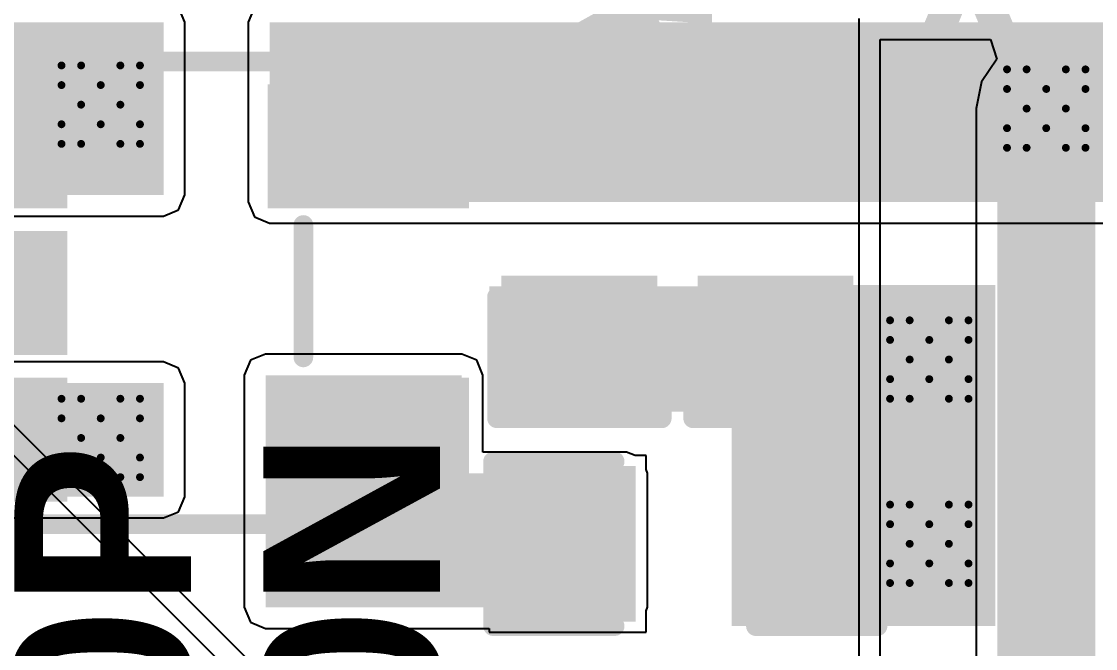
# Model space of a CAD drawing. Header units: inches. Extents: x -0.2 to 17.4, y -0.2 to 2.6.
# Drawn here: x 1.2138 to 1.4876, y 0.7793 to 0.9392 of the extents above; entities that cross this region are included whole.
import ezdxf

# ---------------------------------------------------------------- set-up
doc = ezdxf.new("R2010")
doc.units = ezdxf.units.IN
doc.header["$MEASUREMENT"] = 0
for name, color, linetype in [('Bottom Layer', 5, 'Continuous'), ('Drill Drawing', 1, 'Continuous'), ('Top Layer', 1, 'Continuous'), ('Top Overlay', 2, 'Continuous'), ('Top Paste', 8, 'Continuous'), ('Top Solder', 216, 'Continuous'), ('Via Holes', 16, 'Continuous')]:
    doc.layers.add(name, color=color, linetype=linetype)
doc.styles.add('Arial_Bold', font='', dxfattribs={"height": 0.2})
doc.styles.get('Arial_Bold').set_extended_font_data('Arial', bold=True)

# ---------------------------------------------------------------- blocks, each defined once
blk = doc.blocks.new('SOT_23_5_20')
at = {"layer": 'Top Layer'}
for points in [[(-0.07283, 0.04921), (-0.02953, 0.04921), (-0.02953, 0.02559), (-0.07283, 0.02559)], [(0.02953, 0.04921), (0.07283, 0.04921), (0.07283, 0.02559), (0.02953, 0.02559)], [(-0.07283, 0.01181), (-0.02953, 0.01181), (-0.02953, -0.01181), (-0.07283, -0.01181)], [(-0.07283, -0.02559), (-0.02953, -0.02559), (-0.02953, -0.04921), (-0.07283, -0.04921)], [(0.02953, -0.02559), (0.07283, -0.02559), (0.07283, -0.04921), (0.02953, -0.04921)]]:
    blk.add_hatch(color=1, dxfattribs=at).paths.add_polyline_path(points)
at = {"layer": 'Top Paste'}
for points in [[(-0.07283, 0.04921), (-0.02953, 0.04921), (-0.02953, 0.02559), (-0.07283, 0.02559)], [(0.02953, 0.04921), (0.07283, 0.04921), (0.07283, 0.02559), (0.02953, 0.02559)], [(-0.07283, 0.01181), (-0.02953, 0.01181), (-0.02953, -0.01181), (-0.07283, -0.01181)], [(-0.07283, -0.02559), (-0.02953, -0.02559), (-0.02953, -0.04921), (-0.07283, -0.04921)], [(0.02953, -0.02559), (0.07283, -0.02559), (0.07283, -0.04921), (0.02953, -0.04921)]]:
    blk.add_hatch(color=8, dxfattribs=at).paths.add_polyline_path(points)
at = {"layer": 'Top Solder'}
for points in [[(-0.07683, 0.05321), (-0.02553, 0.05321), (-0.02553, 0.02159), (-0.07683, 0.02159)], [(0.02553, 0.05321), (0.07683, 0.05321), (0.07683, 0.02159), (0.02553, 0.02159)], [(-0.07683, 0.01581), (-0.02553, 0.01581), (-0.02553, -0.01581), (-0.07683, -0.01581)], [(-0.07683, -0.02159), (-0.02553, -0.02159), (-0.02553, -0.05321), (-0.07683, -0.05321)], [(0.02553, -0.02159), (0.07683, -0.02159), (0.07683, -0.05321), (0.02553, -0.05321)]]:
    blk.add_hatch(color=216, dxfattribs=at).paths.add_polyline_path(points)
at = {"layer": 'Top Overlay'}
for points in [[(-0.03461, 0.059, 0.005, 0.005, 0), (0.03439, 0.059, 0.005, 0.005, 0)], [(-0.03461, 0.05506, 0.005, 0.005, 0), (-0.03461, 0.059, 0.005, 0.005, 0)], [(0.03439, 0.05506, 0.005, 0.005, 0), (0.03439, 0.059, 0.005, 0.005, 0)], [(-0.084, 0.042, 0.005, 0.005, 0), (-0.079, 0.037, 0.005, 0.005, 0)], [(-0.084, 0.032, 0.005, 0.005, 0), (-0.084, 0.042, 0.005, 0.005, 0)], [(-0.084, 0.032, 0.005, 0.005, 0), (-0.079, 0.037, 0.005, 0.005, 0)], [(0.03465, -0.01646, 0.005, 0.005, 0), (0.03465, 0.01732, 0.005, 0.005, 0)], [(-0.03461, -0.059, 0.005, 0.005, 0), (-0.03461, -0.05506, 0.005, 0.005, 0)], [(0.03439, -0.059, 0.005, 0.005, 0), (0.03439, -0.05506, 0.005, 0.005, 0)], [(-0.03461, -0.059, 0.005, 0.005, 0), (0.03439, -0.059, 0.005, 0.005, 0)]]:
    blk.add_lwpolyline(points, format="xyseb", dxfattribs=at)
for points in [[(-0.03586, 0.059, 0.0025, 0.0025, 1), (-0.03336, 0.059, 0.0025, 0.0025, 1)], [(-0.03586, 0.059, 0.0025, 0.0025, 1), (-0.03336, 0.059, 0.0025, 0.0025, 1)], [(0.03314, 0.059, 0.0025, 0.0025, 1), (0.03564, 0.059, 0.0025, 0.0025, 1)], [(0.03314, 0.059, 0.0025, 0.0025, 1), (0.03564, 0.059, 0.0025, 0.0025, 1)], [(-0.03586, 0.05506, 0.0025, 0.0025, 1), (-0.03336, 0.05506, 0.0025, 0.0025, 1)], [(0.03314, 0.05506, 0.0025, 0.0025, 1), (0.03564, 0.05506, 0.0025, 0.0025, 1)], [(-0.08525, 0.042, 0.0025, 0.0025, 1), (-0.08275, 0.042, 0.0025, 0.0025, 1)], [(-0.08525, 0.042, 0.0025, 0.0025, 1), (-0.08275, 0.042, 0.0025, 0.0025, 1)], [(-0.08025, 0.037, 0.0025, 0.0025, 1), (-0.07775, 0.037, 0.0025, 0.0025, 1)], [(-0.08025, 0.037, 0.0025, 0.0025, 1), (-0.07775, 0.037, 0.0025, 0.0025, 1)], [(-0.08525, 0.032, 0.0025, 0.0025, 1), (-0.08275, 0.032, 0.0025, 0.0025, 1)], [(-0.08525, 0.032, 0.0025, 0.0025, 1), (-0.08275, 0.032, 0.0025, 0.0025, 1)], [(0.0334, 0.01732, 0.0025, 0.0025, 1), (0.0359, 0.01732, 0.0025, 0.0025, 1)], [(0.0334, -0.01646, 0.0025, 0.0025, 1), (0.0359, -0.01646, 0.0025, 0.0025, 1)], [(-0.03586, -0.05506, 0.0025, 0.0025, 1), (-0.03336, -0.05506, 0.0025, 0.0025, 1)], [(0.03314, -0.05506, 0.0025, 0.0025, 1), (0.03564, -0.05506, 0.0025, 0.0025, 1)], [(-0.03586, -0.059, 0.0025, 0.0025, 1), (-0.03336, -0.059, 0.0025, 0.0025, 1)], [(-0.03586, -0.059, 0.0025, 0.0025, 1), (-0.03336, -0.059, 0.0025, 0.0025, 1)], [(0.03314, -0.059, 0.0025, 0.0025, 1), (0.03564, -0.059, 0.0025, 0.0025, 1)], [(0.03314, -0.059, 0.0025, 0.0025, 1), (0.03564, -0.059, 0.0025, 0.0025, 1)]]:
    blk.add_lwpolyline(points, format="xyseb", close=True, dxfattribs=at)
blk = doc.blocks.new('C___0603_104')
at = {"layer": 'Top Layer'}
for points in [[(-0.015, 0.0175), (-0.015, -0.0175), (-0.045, -0.0175), (-0.045, 0.0175)], [(0.045, 0.0175), (0.045, -0.0175), (0.015, -0.0175), (0.015, 0.0175)]]:
    blk.add_hatch(color=1, dxfattribs=at).paths.add_polyline_path(points)
at = {"layer": 'Top Paste'}
for points in [[(-0.015, 0.0175), (-0.015, -0.0175), (-0.045, -0.0175), (-0.045, 0.0175)], [(0.045, 0.0175), (0.045, -0.0175), (0.015, -0.0175), (0.015, 0.0175)]]:
    blk.add_hatch(color=8, dxfattribs=at).paths.add_polyline_path(points)
at = {"layer": 'Top Solder'}
for points in [[(-0.01264, 0.01986), (-0.01264, -0.01986), (-0.04736, -0.01986), (-0.04736, 0.01986)], [(0.04736, 0.01986), (0.04736, -0.01986), (0.01264, -0.01986), (0.01264, 0.01986)]]:
    blk.add_hatch(color=216, dxfattribs=at).paths.add_polyline_path(points)
at = {"layer": 'Top Overlay'}
for points in [[(-0.018, 0.021, 0.005, 0.005, 0), (-0.049, 0.021, 0.005, 0.005, 0)], [(-0.049, 0.021, 0.005, 0.005, 0), (-0.049, -0.021, 0.005, 0.005, 0)], [(0.049, 0.021, 0.005, 0.005, 0), (0.018, 0.021, 0.005, 0.005, 0)], [(0.049, 0.021, 0.005, 0.005, 0), (0.049, -0.021, 0.005, 0.005, 0)], [(-0.018, -0.021, 0.005, 0.005, 0), (-0.049, -0.021, 0.005, 0.005, 0)], [(0.049, -0.021, 0.005, 0.005, 0), (0.018, -0.021, 0.005, 0.005, 0)]]:
    blk.add_lwpolyline(points, format="xyseb", dxfattribs=at)
for points in [[(-0.05025, 0.021, 0.0025, 0.0025, 1), (-0.04775, 0.021, 0.0025, 0.0025, 1)], [(-0.05025, 0.021, 0.0025, 0.0025, 1), (-0.04775, 0.021, 0.0025, 0.0025, 1)], [(-0.01925, 0.021, 0.0025, 0.0025, 1), (-0.01675, 0.021, 0.0025, 0.0025, 1)], [(0.01675, 0.021, 0.0025, 0.0025, 1), (0.01925, 0.021, 0.0025, 0.0025, 1)], [(0.04775, 0.021, 0.0025, 0.0025, 1), (0.05025, 0.021, 0.0025, 0.0025, 1)], [(0.04775, 0.021, 0.0025, 0.0025, 1), (0.05025, 0.021, 0.0025, 0.0025, 1)], [(-0.05025, -0.021, 0.0025, 0.0025, 1), (-0.04775, -0.021, 0.0025, 0.0025, 1)], [(-0.05025, -0.021, 0.0025, 0.0025, 1), (-0.04775, -0.021, 0.0025, 0.0025, 1)], [(-0.01925, -0.021, 0.0025, 0.0025, 1), (-0.01675, -0.021, 0.0025, 0.0025, 1)], [(0.01675, -0.021, 0.0025, 0.0025, 1), (0.01925, -0.021, 0.0025, 0.0025, 1)], [(0.04775, -0.021, 0.0025, 0.0025, 1), (0.05025, -0.021, 0.0025, 0.0025, 1)], [(0.04775, -0.021, 0.0025, 0.0025, 1), (0.05025, -0.021, 0.0025, 0.0025, 1)]]:
    blk.add_lwpolyline(points, format="xyseb", close=True, dxfattribs=at)
blk = doc.blocks.new('C___0603_105')
at = {"layer": 'Top Layer'}
for points in [[(-0.015, 0.0175), (-0.015, -0.0175), (-0.045, -0.0175), (-0.045, 0.0175)], [(0.045, 0.0175), (0.045, -0.0175), (0.015, -0.0175), (0.015, 0.0175)]]:
    blk.add_hatch(color=1, dxfattribs=at).paths.add_polyline_path(points)
at = {"layer": 'Top Paste'}
for points in [[(-0.015, 0.0175), (-0.015, -0.0175), (-0.045, -0.0175), (-0.045, 0.0175)], [(0.045, 0.0175), (0.045, -0.0175), (0.015, -0.0175), (0.015, 0.0175)]]:
    blk.add_hatch(color=8, dxfattribs=at).paths.add_polyline_path(points)
at = {"layer": 'Top Solder'}
for points in [[(-0.01264, 0.01986), (-0.01264, -0.01986), (-0.04736, -0.01986), (-0.04736, 0.01986)], [(0.04736, 0.01986), (0.04736, -0.01986), (0.01264, -0.01986), (0.01264, 0.01986)]]:
    blk.add_hatch(color=216, dxfattribs=at).paths.add_polyline_path(points)
at = {"layer": 'Top Overlay'}
for points in [[(-0.049, 0.021, 0.005, 0.005, 0), (-0.018, 0.021, 0.005, 0.005, 0)], [(-0.049, 0.021, 0.005, 0.005, 0), (-0.049, -0.021, 0.005, 0.005, 0)], [(0.018, 0.021, 0.005, 0.005, 0), (0.049, 0.021, 0.005, 0.005, 0)], [(0.049, 0.021, 0.005, 0.005, 0), (0.049, -0.021, 0.005, 0.005, 0)], [(-0.049, -0.021, 0.005, 0.005, 0), (-0.018, -0.021, 0.005, 0.005, 0)], [(0.018, -0.021, 0.005, 0.005, 0), (0.049, -0.021, 0.005, 0.005, 0)]]:
    blk.add_lwpolyline(points, format="xyseb", dxfattribs=at)
for points in [[(-0.05025, 0.021, 0.0025, 0.0025, 1), (-0.04775, 0.021, 0.0025, 0.0025, 1)], [(-0.05025, 0.021, 0.0025, 0.0025, 1), (-0.04775, 0.021, 0.0025, 0.0025, 1)], [(-0.01925, 0.021, 0.0025, 0.0025, 1), (-0.01675, 0.021, 0.0025, 0.0025, 1)], [(0.01675, 0.021, 0.0025, 0.0025, 1), (0.01925, 0.021, 0.0025, 0.0025, 1)], [(0.04775, 0.021, 0.0025, 0.0025, 1), (0.05025, 0.021, 0.0025, 0.0025, 1)], [(0.04775, 0.021, 0.0025, 0.0025, 1), (0.05025, 0.021, 0.0025, 0.0025, 1)], [(-0.05025, -0.021, 0.0025, 0.0025, 1), (-0.04775, -0.021, 0.0025, 0.0025, 1)], [(-0.05025, -0.021, 0.0025, 0.0025, 1), (-0.04775, -0.021, 0.0025, 0.0025, 1)], [(-0.01925, -0.021, 0.0025, 0.0025, 1), (-0.01675, -0.021, 0.0025, 0.0025, 1)], [(0.01675, -0.021, 0.0025, 0.0025, 1), (0.01925, -0.021, 0.0025, 0.0025, 1)], [(0.04775, -0.021, 0.0025, 0.0025, 1), (0.05025, -0.021, 0.0025, 0.0025, 1)], [(0.04775, -0.021, 0.0025, 0.0025, 1), (0.05025, -0.021, 0.0025, 0.0025, 1)]]:
    blk.add_lwpolyline(points, format="xyseb", close=True, dxfattribs=at)
blk = doc.blocks.new('C___0603_107')
at = {"layer": 'Top Layer'}
for points in [[(-0.015, 0.0175), (-0.015, -0.0175), (-0.045, -0.0175), (-0.045, 0.0175)], [(0.045, 0.0175), (0.045, -0.0175), (0.015, -0.0175), (0.015, 0.0175)]]:
    blk.add_hatch(color=1, dxfattribs=at).paths.add_polyline_path(points)
at = {"layer": 'Top Paste'}
for points in [[(-0.015, 0.0175), (-0.015, -0.0175), (-0.045, -0.0175), (-0.045, 0.0175)], [(0.045, 0.0175), (0.045, -0.0175), (0.015, -0.0175), (0.015, 0.0175)]]:
    blk.add_hatch(color=8, dxfattribs=at).paths.add_polyline_path(points)
at = {"layer": 'Top Solder'}
for points in [[(-0.01264, 0.01986), (-0.01264, -0.01986), (-0.04736, -0.01986), (-0.04736, 0.01986)], [(0.04736, 0.01986), (0.04736, -0.01986), (0.01264, -0.01986), (0.01264, 0.01986)]]:
    blk.add_hatch(color=216, dxfattribs=at).paths.add_polyline_path(points)
at = {"layer": 'Top Overlay'}
for points in [[(-0.049, 0.021, 0.005, 0.005, 0), (-0.049, -0.021, 0.005, 0.005, 0)], [(-0.049, 0.021, 0.005, 0.005, 0), (-0.018, 0.021, 0.005, 0.005, 0)], [(0.018, 0.021, 0.005, 0.005, 0), (0.049, 0.021, 0.005, 0.005, 0)], [(0.049, 0.021, 0.005, 0.005, 0), (0.049, -0.021, 0.005, 0.005, 0)], [(-0.049, -0.021, 0.005, 0.005, 0), (-0.018, -0.021, 0.005, 0.005, 0)], [(0.018, -0.021, 0.005, 0.005, 0), (0.049, -0.021, 0.005, 0.005, 0)]]:
    blk.add_lwpolyline(points, format="xyseb", dxfattribs=at)
for points in [[(-0.05025, 0.021, 0.0025, 0.0025, 1), (-0.04775, 0.021, 0.0025, 0.0025, 1)], [(-0.05025, 0.021, 0.0025, 0.0025, 1), (-0.04775, 0.021, 0.0025, 0.0025, 1)], [(-0.01925, 0.021, 0.0025, 0.0025, 1), (-0.01675, 0.021, 0.0025, 0.0025, 1)], [(0.01675, 0.021, 0.0025, 0.0025, 1), (0.01925, 0.021, 0.0025, 0.0025, 1)], [(0.04775, 0.021, 0.0025, 0.0025, 1), (0.05025, 0.021, 0.0025, 0.0025, 1)], [(0.04775, 0.021, 0.0025, 0.0025, 1), (0.05025, 0.021, 0.0025, 0.0025, 1)], [(-0.05025, -0.021, 0.0025, 0.0025, 1), (-0.04775, -0.021, 0.0025, 0.0025, 1)], [(-0.05025, -0.021, 0.0025, 0.0025, 1), (-0.04775, -0.021, 0.0025, 0.0025, 1)], [(-0.01925, -0.021, 0.0025, 0.0025, 1), (-0.01675, -0.021, 0.0025, 0.0025, 1)], [(0.01675, -0.021, 0.0025, 0.0025, 1), (0.01925, -0.021, 0.0025, 0.0025, 1)], [(0.04775, -0.021, 0.0025, 0.0025, 1), (0.05025, -0.021, 0.0025, 0.0025, 1)], [(0.04775, -0.021, 0.0025, 0.0025, 1), (0.05025, -0.021, 0.0025, 0.0025, 1)]]:
    blk.add_lwpolyline(points, format="xyseb", close=True, dxfattribs=at)

msp = doc.modelspace()

# ---------------------------------------------------------------- hatches: boundary and pattern name
at = {"layer": 'Bottom Layer'}
h = msp.add_hatch(color=5, dxfattribs=at)
edge = h.paths.add_edge_path()
edge.add_arc((1.234, 0.918), 0.01181, 0, 360)
h = msp.add_hatch(color=5, dxfattribs=at)
edge = h.paths.add_edge_path()
edge.add_arc((1.475, 0.917), 0.01181, 0, 360)
h = msp.add_hatch(color=5, dxfattribs=at)
edge = h.paths.add_edge_path()
edge.add_arc((1.44519, 0.853), 0.01181, 0, 360)
h = msp.add_hatch(color=5, dxfattribs=at)
edge = h.paths.add_edge_path()
edge.add_arc((1.234, 0.833), 0.01181, 0, 360)
h = msp.add_hatch(color=5, dxfattribs=at)
edge = h.paths.add_edge_path()
edge.add_arc((1.44519, 0.806), 0.01181, 0, 360)
at = {"layer": 'Top Layer'}
for points in [[(1.06402, 0.895), (1.25, 0.895), (1.25, 0.939), (1.06402, 0.939)], [(1.27702, 0.89318), (1.491, 0.89318), (1.491, 0.939), (1.27702, 0.939)], [(1.042, 0.857), (1.222, 0.857), (1.222, 0.8824), (1.042, 0.8824)], [(1.33302, 0.83968), (1.427, 0.83968), (1.427, 0.87168), (1.33302, 0.87168)], [(1.462, 0.785), (1.462, 0.872), (1.39482, 0.872), (1.39482, 0.785)], [(1.276, 0.78982), (1.326, 0.78982), (1.326, 0.849), (1.276, 0.849)], [(1.178, 0.818), (1.25, 0.818), (1.25, 0.847), (1.178, 0.847)], [(1.36798, 0.824), (1.282, 0.824), (1.282, 0.78982), (1.36798, 0.78982)]]:
    msp.add_hatch(color=1, dxfattribs=at).paths.add_polyline_path(points)
h = msp.add_hatch(color=1, dxfattribs=at)
edge = h.paths.add_edge_path()
edge.add_arc((1.234, 0.918), 0.01181, 0, 360)
h = msp.add_hatch(color=1, dxfattribs=at)
edge = h.paths.add_edge_path()
edge.add_arc((1.475, 0.917), 0.01181, 0, 360)
h = msp.add_hatch(color=1, dxfattribs=at)
edge = h.paths.add_edge_path()
edge.add_arc((1.44519, 0.853), 0.01181, 0, 360)
h = msp.add_hatch(color=1, dxfattribs=at)
edge = h.paths.add_edge_path()
edge.add_arc((1.234, 0.833), 0.01181, 0, 360)
h = msp.add_hatch(color=1, dxfattribs=at)
edge = h.paths.add_edge_path()
edge.add_arc((1.44519, 0.806), 0.01181, 0, 360)
at = {"layer": 'Via Holes'}
h = msp.add_hatch(color=7, dxfattribs=at)
edge = h.paths.add_edge_path()
edge.add_arc((1.234, 0.918), 0.00591, 0, 360)
h = msp.add_hatch(color=7, dxfattribs=at)
edge = h.paths.add_edge_path()
edge.add_arc((1.475, 0.917), 0.00591, 0, 360)
h = msp.add_hatch(color=7, dxfattribs=at)
edge = h.paths.add_edge_path()
edge.add_arc((1.44519, 0.853), 0.00591, 0, 360)
h = msp.add_hatch(color=7, dxfattribs=at)
edge = h.paths.add_edge_path()
edge.add_arc((1.234, 0.833), 0.00591, 0, 360)
h = msp.add_hatch(color=7, dxfattribs=at)
edge = h.paths.add_edge_path()
edge.add_arc((1.44519, 0.806), 0.00591, 0, 360)

# ---------------------------------------------------------------- linework, layer by layer
at = {"layer": 'Bottom Layer'}
for p, q in [((1.42727, 0.94), (1.42727, 0.93459)), ((1.42727, 0.93459), (1.42727, 0.70735)), ((1.43268, 0.70735), (1.43268, 0.93459)), ((1.43268, 0.93459), (1.46082, 0.93459)), ((1.46082, 0.93459), (1.46238, 0.92962)), ((1.46238, 0.92962), (1.45852, 0.92383)), ((1.45852, 0.92383), (1.45716, 0.917)), ((1.45716, 0.917), (1.45716, 0.723)), ((1.34124, 0.70676), (1.14058, 0.90741)), ((1.13752, 0.90283), (1.33741, 0.70293))]:
    msp.add_line(p, q, dxfattribs=at)
msp.add_lwpolyline([(1.475, 0.723, 0.025, 0.025, 0), (1.475, 0.917, 0.025, 0.025, 0)], format="xyseb", dxfattribs=at)
msp.add_lwpolyline([(1.46875, 0.917, 0.0125, 0.0125, 1), (1.48125, 0.917, 0.0125, 0.0125, 1)], format="xyseb", close=True, dxfattribs=at)
at = {"layer": 'Drill Drawing'}
for points in [[(1.224, 0.923, 0.002, 0.002, 0), (1.224, 0.928, 0.002, 0.002, 0)], [(1.224, 0.928, 0.002, 0.002, 0), (1.229, 0.928, 0.002, 0.002, 0)], [(1.229, 0.928, 0.002, 0.002, 0), (1.234, 0.923, 0.002, 0.002, 0)], [(1.234, 0.923, 0.002, 0.002, 0), (1.239, 0.928, 0.002, 0.002, 0)], [(1.239, 0.928, 0.002, 0.002, 0), (1.244, 0.928, 0.002, 0.002, 0)], [(1.244, 0.923, 0.002, 0.002, 0), (1.244, 0.928, 0.002, 0.002, 0)], [(1.465, 0.922, 0.002, 0.002, 0), (1.465, 0.927, 0.002, 0.002, 0)], [(1.465, 0.927, 0.002, 0.002, 0), (1.47, 0.927, 0.002, 0.002, 0)], [(1.47, 0.927, 0.002, 0.002, 0), (1.475, 0.922, 0.002, 0.002, 0)], [(1.475, 0.922, 0.002, 0.002, 0), (1.48, 0.927, 0.002, 0.002, 0)], [(1.48, 0.927, 0.002, 0.002, 0), (1.485, 0.927, 0.002, 0.002, 0)], [(1.485, 0.922, 0.002, 0.002, 0), (1.485, 0.927, 0.002, 0.002, 0)], [(1.224, 0.923, 0.002, 0.002, 0), (1.229, 0.918, 0.002, 0.002, 0)], [(1.239, 0.918, 0.002, 0.002, 0), (1.244, 0.923, 0.002, 0.002, 0)], [(1.465, 0.922, 0.002, 0.002, 0), (1.47, 0.917, 0.002, 0.002, 0)], [(1.48, 0.917, 0.002, 0.002, 0), (1.485, 0.922, 0.002, 0.002, 0)], [(1.224, 0.913, 0.002, 0.002, 0), (1.229, 0.918, 0.002, 0.002, 0)], [(1.239, 0.918, 0.002, 0.002, 0), (1.244, 0.913, 0.002, 0.002, 0)], [(1.465, 0.912, 0.002, 0.002, 0), (1.47, 0.917, 0.002, 0.002, 0)], [(1.48, 0.917, 0.002, 0.002, 0), (1.485, 0.912, 0.002, 0.002, 0)], [(1.224, 0.908, 0.002, 0.002, 0), (1.224, 0.913, 0.002, 0.002, 0)], [(1.229, 0.908, 0.002, 0.002, 0), (1.234, 0.913, 0.002, 0.002, 0)], [(1.234, 0.913, 0.002, 0.002, 0), (1.239, 0.908, 0.002, 0.002, 0)], [(1.244, 0.908, 0.002, 0.002, 0), (1.244, 0.913, 0.002, 0.002, 0)], [(1.465, 0.907, 0.002, 0.002, 0), (1.465, 0.912, 0.002, 0.002, 0)], [(1.47, 0.907, 0.002, 0.002, 0), (1.475, 0.912, 0.002, 0.002, 0)], [(1.475, 0.912, 0.002, 0.002, 0), (1.48, 0.907, 0.002, 0.002, 0)], [(1.485, 0.907, 0.002, 0.002, 0), (1.485, 0.912, 0.002, 0.002, 0)], [(1.224, 0.908, 0.002, 0.002, 0), (1.229, 0.908, 0.002, 0.002, 0)], [(1.239, 0.908, 0.002, 0.002, 0), (1.244, 0.908, 0.002, 0.002, 0)], [(1.465, 0.907, 0.002, 0.002, 0), (1.47, 0.907, 0.002, 0.002, 0)], [(1.48, 0.907, 0.002, 0.002, 0), (1.485, 0.907, 0.002, 0.002, 0)], [(1.43519, 0.858, 0.002, 0.002, 0), (1.43519, 0.863, 0.002, 0.002, 0)], [(1.43519, 0.863, 0.002, 0.002, 0), (1.44019, 0.863, 0.002, 0.002, 0)], [(1.44019, 0.863, 0.002, 0.002, 0), (1.44519, 0.858, 0.002, 0.002, 0)], [(1.44519, 0.858, 0.002, 0.002, 0), (1.45019, 0.863, 0.002, 0.002, 0)], [(1.45019, 0.863, 0.002, 0.002, 0), (1.45519, 0.863, 0.002, 0.002, 0)], [(1.45519, 0.858, 0.002, 0.002, 0), (1.45519, 0.863, 0.002, 0.002, 0)], [(1.43519, 0.858, 0.002, 0.002, 0), (1.44019, 0.853, 0.002, 0.002, 0)], [(1.45019, 0.853, 0.002, 0.002, 0), (1.45519, 0.858, 0.002, 0.002, 0)], [(1.43519, 0.848, 0.002, 0.002, 0), (1.44019, 0.853, 0.002, 0.002, 0)], [(1.45019, 0.853, 0.002, 0.002, 0), (1.45519, 0.848, 0.002, 0.002, 0)], [(1.43519, 0.843, 0.002, 0.002, 0), (1.43519, 0.848, 0.002, 0.002, 0)], [(1.44019, 0.843, 0.002, 0.002, 0), (1.44519, 0.848, 0.002, 0.002, 0)], [(1.44519, 0.848, 0.002, 0.002, 0), (1.45019, 0.843, 0.002, 0.002, 0)], [(1.45519, 0.843, 0.002, 0.002, 0), (1.45519, 0.848, 0.002, 0.002, 0)], [(1.224, 0.838, 0.002, 0.002, 0), (1.224, 0.843, 0.002, 0.002, 0)], [(1.224, 0.843, 0.002, 0.002, 0), (1.229, 0.843, 0.002, 0.002, 0)], [(1.229, 0.843, 0.002, 0.002, 0), (1.234, 0.838, 0.002, 0.002, 0)], [(1.234, 0.838, 0.002, 0.002, 0), (1.239, 0.843, 0.002, 0.002, 0)], [(1.239, 0.843, 0.002, 0.002, 0), (1.244, 0.843, 0.002, 0.002, 0)], [(1.244, 0.838, 0.002, 0.002, 0), (1.244, 0.843, 0.002, 0.002, 0)], [(1.43519, 0.843, 0.002, 0.002, 0), (1.44019, 0.843, 0.002, 0.002, 0)], [(1.45019, 0.843, 0.002, 0.002, 0), (1.45519, 0.843, 0.002, 0.002, 0)], [(1.224, 0.838, 0.002, 0.002, 0), (1.229, 0.833, 0.002, 0.002, 0)], [(1.239, 0.833, 0.002, 0.002, 0), (1.244, 0.838, 0.002, 0.002, 0)], [(1.224, 0.828, 0.002, 0.002, 0), (1.229, 0.833, 0.002, 0.002, 0)], [(1.239, 0.833, 0.002, 0.002, 0), (1.244, 0.828, 0.002, 0.002, 0)], [(1.224, 0.823, 0.002, 0.002, 0), (1.224, 0.828, 0.002, 0.002, 0)], [(1.229, 0.823, 0.002, 0.002, 0), (1.234, 0.828, 0.002, 0.002, 0)], [(1.234, 0.828, 0.002, 0.002, 0), (1.239, 0.823, 0.002, 0.002, 0)], [(1.244, 0.823, 0.002, 0.002, 0), (1.244, 0.828, 0.002, 0.002, 0)], [(1.224, 0.823, 0.002, 0.002, 0), (1.229, 0.823, 0.002, 0.002, 0)], [(1.239, 0.823, 0.002, 0.002, 0), (1.244, 0.823, 0.002, 0.002, 0)], [(1.43519, 0.811, 0.002, 0.002, 0), (1.43519, 0.816, 0.002, 0.002, 0)], [(1.43519, 0.816, 0.002, 0.002, 0), (1.44019, 0.816, 0.002, 0.002, 0)], [(1.44019, 0.816, 0.002, 0.002, 0), (1.44519, 0.811, 0.002, 0.002, 0)], [(1.44519, 0.811, 0.002, 0.002, 0), (1.45019, 0.816, 0.002, 0.002, 0)], [(1.45019, 0.816, 0.002, 0.002, 0), (1.45519, 0.816, 0.002, 0.002, 0)], [(1.45519, 0.811, 0.002, 0.002, 0), (1.45519, 0.816, 0.002, 0.002, 0)], [(1.43519, 0.811, 0.002, 0.002, 0), (1.44019, 0.806, 0.002, 0.002, 0)], [(1.45019, 0.806, 0.002, 0.002, 0), (1.45519, 0.811, 0.002, 0.002, 0)], [(1.43519, 0.801, 0.002, 0.002, 0), (1.44019, 0.806, 0.002, 0.002, 0)], [(1.45019, 0.806, 0.002, 0.002, 0), (1.45519, 0.801, 0.002, 0.002, 0)], [(1.43519, 0.796, 0.002, 0.002, 0), (1.43519, 0.801, 0.002, 0.002, 0)], [(1.44019, 0.796, 0.002, 0.002, 0), (1.44519, 0.801, 0.002, 0.002, 0)], [(1.44519, 0.801, 0.002, 0.002, 0), (1.45019, 0.796, 0.002, 0.002, 0)], [(1.45519, 0.796, 0.002, 0.002, 0), (1.45519, 0.801, 0.002, 0.002, 0)], [(1.43519, 0.796, 0.002, 0.002, 0), (1.44019, 0.796, 0.002, 0.002, 0)], [(1.45019, 0.796, 0.002, 0.002, 0), (1.45519, 0.796, 0.002, 0.002, 0)]]:
    msp.add_lwpolyline(points, format="xyseb", dxfattribs=at)
for points in [[(1.2235, 0.928, 0.001, 0.001, 1), (1.2245, 0.928, 0.001, 0.001, 1)], [(1.2235, 0.928, 0.001, 0.001, 1), (1.2245, 0.928, 0.001, 0.001, 1)], [(1.2285, 0.928, 0.001, 0.001, 1), (1.2295, 0.928, 0.001, 0.001, 1)], [(1.2285, 0.928, 0.001, 0.001, 1), (1.2295, 0.928, 0.001, 0.001, 1)], [(1.2385, 0.928, 0.001, 0.001, 1), (1.2395, 0.928, 0.001, 0.001, 1)], [(1.2385, 0.928, 0.001, 0.001, 1), (1.2395, 0.928, 0.001, 0.001, 1)], [(1.2435, 0.928, 0.001, 0.001, 1), (1.2445, 0.928, 0.001, 0.001, 1)], [(1.2435, 0.928, 0.001, 0.001, 1), (1.2445, 0.928, 0.001, 0.001, 1)], [(1.4645, 0.927, 0.001, 0.001, 1), (1.4655, 0.927, 0.001, 0.001, 1)], [(1.4645, 0.927, 0.001, 0.001, 1), (1.4655, 0.927, 0.001, 0.001, 1)], [(1.4695, 0.927, 0.001, 0.001, 1), (1.4705, 0.927, 0.001, 0.001, 1)], [(1.4695, 0.927, 0.001, 0.001, 1), (1.4705, 0.927, 0.001, 0.001, 1)], [(1.4795, 0.927, 0.001, 0.001, 1), (1.4805, 0.927, 0.001, 0.001, 1)], [(1.4795, 0.927, 0.001, 0.001, 1), (1.4805, 0.927, 0.001, 0.001, 1)], [(1.4845, 0.927, 0.001, 0.001, 1), (1.4855, 0.927, 0.001, 0.001, 1)], [(1.4845, 0.927, 0.001, 0.001, 1), (1.4855, 0.927, 0.001, 0.001, 1)], [(1.2235, 0.923, 0.001, 0.001, 1), (1.2245, 0.923, 0.001, 0.001, 1)], [(1.2235, 0.923, 0.001, 0.001, 1), (1.2245, 0.923, 0.001, 0.001, 1)], [(1.2335, 0.923, 0.001, 0.001, 1), (1.2345, 0.923, 0.001, 0.001, 1)], [(1.2335, 0.923, 0.001, 0.001, 1), (1.2345, 0.923, 0.001, 0.001, 1)], [(1.2435, 0.923, 0.001, 0.001, 1), (1.2445, 0.923, 0.001, 0.001, 1)], [(1.2435, 0.923, 0.001, 0.001, 1), (1.2445, 0.923, 0.001, 0.001, 1)], [(1.4645, 0.922, 0.001, 0.001, 1), (1.4655, 0.922, 0.001, 0.001, 1)], [(1.4645, 0.922, 0.001, 0.001, 1), (1.4655, 0.922, 0.001, 0.001, 1)], [(1.4745, 0.922, 0.001, 0.001, 1), (1.4755, 0.922, 0.001, 0.001, 1)], [(1.4745, 0.922, 0.001, 0.001, 1), (1.4755, 0.922, 0.001, 0.001, 1)], [(1.4845, 0.922, 0.001, 0.001, 1), (1.4855, 0.922, 0.001, 0.001, 1)], [(1.4845, 0.922, 0.001, 0.001, 1), (1.4855, 0.922, 0.001, 0.001, 1)], [(1.2285, 0.918, 0.001, 0.001, 1), (1.2295, 0.918, 0.001, 0.001, 1)], [(1.2285, 0.918, 0.001, 0.001, 1), (1.2295, 0.918, 0.001, 0.001, 1)], [(1.2385, 0.918, 0.001, 0.001, 1), (1.2395, 0.918, 0.001, 0.001, 1)], [(1.2385, 0.918, 0.001, 0.001, 1), (1.2395, 0.918, 0.001, 0.001, 1)], [(1.4695, 0.917, 0.001, 0.001, 1), (1.4705, 0.917, 0.001, 0.001, 1)], [(1.4695, 0.917, 0.001, 0.001, 1), (1.4705, 0.917, 0.001, 0.001, 1)], [(1.4795, 0.917, 0.001, 0.001, 1), (1.4805, 0.917, 0.001, 0.001, 1)], [(1.4795, 0.917, 0.001, 0.001, 1), (1.4805, 0.917, 0.001, 0.001, 1)], [(1.2235, 0.913, 0.001, 0.001, 1), (1.2245, 0.913, 0.001, 0.001, 1)], [(1.2235, 0.913, 0.001, 0.001, 1), (1.2245, 0.913, 0.001, 0.001, 1)], [(1.2335, 0.913, 0.001, 0.001, 1), (1.2345, 0.913, 0.001, 0.001, 1)], [(1.2335, 0.913, 0.001, 0.001, 1), (1.2345, 0.913, 0.001, 0.001, 1)], [(1.2435, 0.913, 0.001, 0.001, 1), (1.2445, 0.913, 0.001, 0.001, 1)], [(1.2435, 0.913, 0.001, 0.001, 1), (1.2445, 0.913, 0.001, 0.001, 1)], [(1.4645, 0.912, 0.001, 0.001, 1), (1.4655, 0.912, 0.001, 0.001, 1)], [(1.4645, 0.912, 0.001, 0.001, 1), (1.4655, 0.912, 0.001, 0.001, 1)], [(1.4745, 0.912, 0.001, 0.001, 1), (1.4755, 0.912, 0.001, 0.001, 1)], [(1.4745, 0.912, 0.001, 0.001, 1), (1.4755, 0.912, 0.001, 0.001, 1)], [(1.4845, 0.912, 0.001, 0.001, 1), (1.4855, 0.912, 0.001, 0.001, 1)], [(1.4845, 0.912, 0.001, 0.001, 1), (1.4855, 0.912, 0.001, 0.001, 1)], [(1.2235, 0.908, 0.001, 0.001, 1), (1.2245, 0.908, 0.001, 0.001, 1)], [(1.2235, 0.908, 0.001, 0.001, 1), (1.2245, 0.908, 0.001, 0.001, 1)], [(1.2285, 0.908, 0.001, 0.001, 1), (1.2295, 0.908, 0.001, 0.001, 1)], [(1.2285, 0.908, 0.001, 0.001, 1), (1.2295, 0.908, 0.001, 0.001, 1)], [(1.2385, 0.908, 0.001, 0.001, 1), (1.2395, 0.908, 0.001, 0.001, 1)], [(1.2385, 0.908, 0.001, 0.001, 1), (1.2395, 0.908, 0.001, 0.001, 1)], [(1.2435, 0.908, 0.001, 0.001, 1), (1.2445, 0.908, 0.001, 0.001, 1)], [(1.2435, 0.908, 0.001, 0.001, 1), (1.2445, 0.908, 0.001, 0.001, 1)], [(1.4645, 0.907, 0.001, 0.001, 1), (1.4655, 0.907, 0.001, 0.001, 1)], [(1.4645, 0.907, 0.001, 0.001, 1), (1.4655, 0.907, 0.001, 0.001, 1)], [(1.4695, 0.907, 0.001, 0.001, 1), (1.4705, 0.907, 0.001, 0.001, 1)], [(1.4695, 0.907, 0.001, 0.001, 1), (1.4705, 0.907, 0.001, 0.001, 1)], [(1.4795, 0.907, 0.001, 0.001, 1), (1.4805, 0.907, 0.001, 0.001, 1)], [(1.4795, 0.907, 0.001, 0.001, 1), (1.4805, 0.907, 0.001, 0.001, 1)], [(1.4845, 0.907, 0.001, 0.001, 1), (1.4855, 0.907, 0.001, 0.001, 1)], [(1.4845, 0.907, 0.001, 0.001, 1), (1.4855, 0.907, 0.001, 0.001, 1)], [(1.43469, 0.863, 0.001, 0.001, 1), (1.43569, 0.863, 0.001, 0.001, 1)], [(1.43469, 0.863, 0.001, 0.001, 1), (1.43569, 0.863, 0.001, 0.001, 1)], [(1.43969, 0.863, 0.001, 0.001, 1), (1.44069, 0.863, 0.001, 0.001, 1)], [(1.43969, 0.863, 0.001, 0.001, 1), (1.44069, 0.863, 0.001, 0.001, 1)], [(1.44969, 0.863, 0.001, 0.001, 1), (1.45069, 0.863, 0.001, 0.001, 1)], [(1.44969, 0.863, 0.001, 0.001, 1), (1.45069, 0.863, 0.001, 0.001, 1)], [(1.45469, 0.863, 0.001, 0.001, 1), (1.45569, 0.863, 0.001, 0.001, 1)], [(1.45469, 0.863, 0.001, 0.001, 1), (1.45569, 0.863, 0.001, 0.001, 1)], [(1.43469, 0.858, 0.001, 0.001, 1), (1.43569, 0.858, 0.001, 0.001, 1)], [(1.43469, 0.858, 0.001, 0.001, 1), (1.43569, 0.858, 0.001, 0.001, 1)], [(1.44469, 0.858, 0.001, 0.001, 1), (1.44569, 0.858, 0.001, 0.001, 1)], [(1.44469, 0.858, 0.001, 0.001, 1), (1.44569, 0.858, 0.001, 0.001, 1)], [(1.45469, 0.858, 0.001, 0.001, 1), (1.45569, 0.858, 0.001, 0.001, 1)], [(1.45469, 0.858, 0.001, 0.001, 1), (1.45569, 0.858, 0.001, 0.001, 1)], [(1.43969, 0.853, 0.001, 0.001, 1), (1.44069, 0.853, 0.001, 0.001, 1)], [(1.43969, 0.853, 0.001, 0.001, 1), (1.44069, 0.853, 0.001, 0.001, 1)], [(1.44969, 0.853, 0.001, 0.001, 1), (1.45069, 0.853, 0.001, 0.001, 1)], [(1.44969, 0.853, 0.001, 0.001, 1), (1.45069, 0.853, 0.001, 0.001, 1)], [(1.43469, 0.848, 0.001, 0.001, 1), (1.43569, 0.848, 0.001, 0.001, 1)], [(1.43469, 0.848, 0.001, 0.001, 1), (1.43569, 0.848, 0.001, 0.001, 1)], [(1.44469, 0.848, 0.001, 0.001, 1), (1.44569, 0.848, 0.001, 0.001, 1)], [(1.44469, 0.848, 0.001, 0.001, 1), (1.44569, 0.848, 0.001, 0.001, 1)], [(1.45469, 0.848, 0.001, 0.001, 1), (1.45569, 0.848, 0.001, 0.001, 1)], [(1.45469, 0.848, 0.001, 0.001, 1), (1.45569, 0.848, 0.001, 0.001, 1)], [(1.2235, 0.843, 0.001, 0.001, 1), (1.2245, 0.843, 0.001, 0.001, 1)], [(1.2235, 0.843, 0.001, 0.001, 1), (1.2245, 0.843, 0.001, 0.001, 1)], [(1.2285, 0.843, 0.001, 0.001, 1), (1.2295, 0.843, 0.001, 0.001, 1)], [(1.2285, 0.843, 0.001, 0.001, 1), (1.2295, 0.843, 0.001, 0.001, 1)], [(1.2385, 0.843, 0.001, 0.001, 1), (1.2395, 0.843, 0.001, 0.001, 1)], [(1.2385, 0.843, 0.001, 0.001, 1), (1.2395, 0.843, 0.001, 0.001, 1)], [(1.2435, 0.843, 0.001, 0.001, 1), (1.2445, 0.843, 0.001, 0.001, 1)], [(1.2435, 0.843, 0.001, 0.001, 1), (1.2445, 0.843, 0.001, 0.001, 1)], [(1.43469, 0.843, 0.001, 0.001, 1), (1.43569, 0.843, 0.001, 0.001, 1)], [(1.43469, 0.843, 0.001, 0.001, 1), (1.43569, 0.843, 0.001, 0.001, 1)], [(1.43969, 0.843, 0.001, 0.001, 1), (1.44069, 0.843, 0.001, 0.001, 1)], [(1.43969, 0.843, 0.001, 0.001, 1), (1.44069, 0.843, 0.001, 0.001, 1)], [(1.44969, 0.843, 0.001, 0.001, 1), (1.45069, 0.843, 0.001, 0.001, 1)], [(1.44969, 0.843, 0.001, 0.001, 1), (1.45069, 0.843, 0.001, 0.001, 1)], [(1.45469, 0.843, 0.001, 0.001, 1), (1.45569, 0.843, 0.001, 0.001, 1)], [(1.45469, 0.843, 0.001, 0.001, 1), (1.45569, 0.843, 0.001, 0.001, 1)], [(1.2235, 0.838, 0.001, 0.001, 1), (1.2245, 0.838, 0.001, 0.001, 1)], [(1.2235, 0.838, 0.001, 0.001, 1), (1.2245, 0.838, 0.001, 0.001, 1)], [(1.2335, 0.838, 0.001, 0.001, 1), (1.2345, 0.838, 0.001, 0.001, 1)], [(1.2335, 0.838, 0.001, 0.001, 1), (1.2345, 0.838, 0.001, 0.001, 1)], [(1.2435, 0.838, 0.001, 0.001, 1), (1.2445, 0.838, 0.001, 0.001, 1)], [(1.2435, 0.838, 0.001, 0.001, 1), (1.2445, 0.838, 0.001, 0.001, 1)], [(1.2285, 0.833, 0.001, 0.001, 1), (1.2295, 0.833, 0.001, 0.001, 1)], [(1.2285, 0.833, 0.001, 0.001, 1), (1.2295, 0.833, 0.001, 0.001, 1)], [(1.2385, 0.833, 0.001, 0.001, 1), (1.2395, 0.833, 0.001, 0.001, 1)], [(1.2385, 0.833, 0.001, 0.001, 1), (1.2395, 0.833, 0.001, 0.001, 1)], [(1.2235, 0.828, 0.001, 0.001, 1), (1.2245, 0.828, 0.001, 0.001, 1)], [(1.2235, 0.828, 0.001, 0.001, 1), (1.2245, 0.828, 0.001, 0.001, 1)], [(1.2335, 0.828, 0.001, 0.001, 1), (1.2345, 0.828, 0.001, 0.001, 1)], [(1.2335, 0.828, 0.001, 0.001, 1), (1.2345, 0.828, 0.001, 0.001, 1)], [(1.2435, 0.828, 0.001, 0.001, 1), (1.2445, 0.828, 0.001, 0.001, 1)], [(1.2435, 0.828, 0.001, 0.001, 1), (1.2445, 0.828, 0.001, 0.001, 1)], [(1.2235, 0.823, 0.001, 0.001, 1), (1.2245, 0.823, 0.001, 0.001, 1)], [(1.2235, 0.823, 0.001, 0.001, 1), (1.2245, 0.823, 0.001, 0.001, 1)], [(1.2285, 0.823, 0.001, 0.001, 1), (1.2295, 0.823, 0.001, 0.001, 1)], [(1.2285, 0.823, 0.001, 0.001, 1), (1.2295, 0.823, 0.001, 0.001, 1)], [(1.2385, 0.823, 0.001, 0.001, 1), (1.2395, 0.823, 0.001, 0.001, 1)], [(1.2385, 0.823, 0.001, 0.001, 1), (1.2395, 0.823, 0.001, 0.001, 1)], [(1.2435, 0.823, 0.001, 0.001, 1), (1.2445, 0.823, 0.001, 0.001, 1)], [(1.2435, 0.823, 0.001, 0.001, 1), (1.2445, 0.823, 0.001, 0.001, 1)], [(1.43469, 0.816, 0.001, 0.001, 1), (1.43569, 0.816, 0.001, 0.001, 1)], [(1.43469, 0.816, 0.001, 0.001, 1), (1.43569, 0.816, 0.001, 0.001, 1)], [(1.43969, 0.816, 0.001, 0.001, 1), (1.44069, 0.816, 0.001, 0.001, 1)], [(1.43969, 0.816, 0.001, 0.001, 1), (1.44069, 0.816, 0.001, 0.001, 1)], [(1.44969, 0.816, 0.001, 0.001, 1), (1.45069, 0.816, 0.001, 0.001, 1)], [(1.44969, 0.816, 0.001, 0.001, 1), (1.45069, 0.816, 0.001, 0.001, 1)], [(1.45469, 0.816, 0.001, 0.001, 1), (1.45569, 0.816, 0.001, 0.001, 1)], [(1.45469, 0.816, 0.001, 0.001, 1), (1.45569, 0.816, 0.001, 0.001, 1)], [(1.43469, 0.811, 0.001, 0.001, 1), (1.43569, 0.811, 0.001, 0.001, 1)], [(1.43469, 0.811, 0.001, 0.001, 1), (1.43569, 0.811, 0.001, 0.001, 1)], [(1.44469, 0.811, 0.001, 0.001, 1), (1.44569, 0.811, 0.001, 0.001, 1)], [(1.44469, 0.811, 0.001, 0.001, 1), (1.44569, 0.811, 0.001, 0.001, 1)], [(1.45469, 0.811, 0.001, 0.001, 1), (1.45569, 0.811, 0.001, 0.001, 1)], [(1.45469, 0.811, 0.001, 0.001, 1), (1.45569, 0.811, 0.001, 0.001, 1)], [(1.43969, 0.806, 0.001, 0.001, 1), (1.44069, 0.806, 0.001, 0.001, 1)], [(1.43969, 0.806, 0.001, 0.001, 1), (1.44069, 0.806, 0.001, 0.001, 1)], [(1.44969, 0.806, 0.001, 0.001, 1), (1.45069, 0.806, 0.001, 0.001, 1)], [(1.44969, 0.806, 0.001, 0.001, 1), (1.45069, 0.806, 0.001, 0.001, 1)], [(1.43469, 0.801, 0.001, 0.001, 1), (1.43569, 0.801, 0.001, 0.001, 1)], [(1.43469, 0.801, 0.001, 0.001, 1), (1.43569, 0.801, 0.001, 0.001, 1)], [(1.44469, 0.801, 0.001, 0.001, 1), (1.44569, 0.801, 0.001, 0.001, 1)], [(1.44469, 0.801, 0.001, 0.001, 1), (1.44569, 0.801, 0.001, 0.001, 1)], [(1.45469, 0.801, 0.001, 0.001, 1), (1.45569, 0.801, 0.001, 0.001, 1)], [(1.45469, 0.801, 0.001, 0.001, 1), (1.45569, 0.801, 0.001, 0.001, 1)], [(1.43469, 0.796, 0.001, 0.001, 1), (1.43569, 0.796, 0.001, 0.001, 1)], [(1.43469, 0.796, 0.001, 0.001, 1), (1.43569, 0.796, 0.001, 0.001, 1)], [(1.43969, 0.796, 0.001, 0.001, 1), (1.44069, 0.796, 0.001, 0.001, 1)], [(1.43969, 0.796, 0.001, 0.001, 1), (1.44069, 0.796, 0.001, 0.001, 1)], [(1.44969, 0.796, 0.001, 0.001, 1), (1.45069, 0.796, 0.001, 0.001, 1)], [(1.44969, 0.796, 0.001, 0.001, 1), (1.45069, 0.796, 0.001, 0.001, 1)], [(1.45469, 0.796, 0.001, 0.001, 1), (1.45569, 0.796, 0.001, 0.001, 1)], [(1.45469, 0.796, 0.001, 0.001, 1), (1.45569, 0.796, 0.001, 0.001, 1)]]:
    msp.add_lwpolyline(points, format="xyseb", close=True, dxfattribs=at)
at = {"layer": 'Top Layer'}
for p, q in [((1.25541, 0.939), (1.25383, 0.94283)), ((1.27319, 0.94283), (1.27161, 0.939)), ((1.25541, 0.895), (1.25541, 0.939)), ((1.27161, 0.939), (1.27161, 0.89318)), ((1.25383, 0.89117), (1.25541, 0.895)), ((1.27161, 0.89318), (1.27319, 0.88936)), ((1.25, 0.88959), (1.25383, 0.89117)), ((1.19997, 0.88959), (1.25, 0.88959)), ((1.27319, 0.88936), (1.27702, 0.88777)), ((1.27702, 0.88777), (1.491, 0.88777)), ((1.276, 0.85441), (1.27217, 0.85283)), ((1.326, 0.85441), (1.276, 0.85441)), ((1.32983, 0.85283), (1.326, 0.85441)), ((1.25, 0.85241), (1.178, 0.85241)), ((1.25383, 0.85083), (1.25, 0.85241)), ((1.27217, 0.85283), (1.27059, 0.849)), ((1.33141, 0.849), (1.32983, 0.85283)), ((1.25541, 0.847), (1.25383, 0.85083)), ((1.27059, 0.849), (1.27059, 0.78982)), ((1.33141, 0.82941), (1.33141, 0.849)), ((1.25541, 0.818), (1.25541, 0.847)), ((1.36798, 0.82941), (1.33141, 0.82941)), ((1.37018, 0.8285), (1.36798, 0.82941)), ((1.373, 0.8285), (1.37018, 0.8285)), ((1.373, 0.82495), (1.373, 0.8285)), ((1.37339, 0.824), (1.373, 0.82495)), ((1.37339, 0.78982), (1.37339, 0.824)), ((1.25383, 0.81417), (1.25541, 0.818)), ((1.25, 0.81259), (1.25383, 0.81417)), ((1.178, 0.81259), (1.25, 0.81259)), ((1.27059, 0.78982), (1.27217, 0.78599)), ((1.373, 0.78887), (1.37339, 0.78982)), ((1.373, 0.7835), (1.373, 0.78887)), ((1.27217, 0.78599), (1.276, 0.7844)), ((1.276, 0.7844), (1.333, 0.7844)), ((1.333, 0.7844), (1.333, 0.7835)), ((1.333, 0.7835), (1.373, 0.7835))]:
    msp.add_line(p, q, dxfattribs=at)
for points in [[(1.19992, 0.9075, 0.025, 0.025, 0), (1.222, 0.9075, 0.025, 0.025, 0)], [(1.406, 0.857, 0.008, 0.008, 0), (1.448, 0.857, 0.008, 0.008, 0)]]:
    msp.add_lwpolyline(points, format="xyseb", dxfattribs=at)
for points in [[(1.21575, 0.9075, 0.0125, 0.0125, 1), (1.22825, 0.9075, 0.0125, 0.0125, 1)], [(1.404, 0.857, 0.004, 0.004, 1), (1.408, 0.857, 0.004, 0.004, 1)], [(1.446, 0.857, 0.004, 0.004, 1), (1.45, 0.857, 0.004, 0.004, 1)]]:
    msp.add_lwpolyline(points, format="xyseb", close=True, dxfattribs=at)

# ---------------------------------------------------------------- block references
for name, p, rotation in [('C___0603_107', (1.356, 0.887), 90), ('C___0603_105', (1.406, 0.887), 90), ('C___0603_104', (1.383, 0.806), 180)]:
    msp.add_blockref(name, p, dxfattribs=dict(rotation=rotation))
msp.add_blockref('SOT_23_5_20', (1.251, 0.87))

# ---------------------------------------------------------------- texts
at = {"layer": 'Top Overlay', "style": 'Arial_Bold'}
for s, height, rotation, p in [('*', 0.07, 270, (1.31982, 0.963)), ('^ ', 0.057, 360, (1.432, 0.89376)), ('D0N', 0.045, 90, (1.32047, 0.70923)), ('D0P', 0.045, 90, (1.25698, 0.70923))]:
    msp.add_text(s, height=height, rotation=rotation, dxfattribs=at).set_placement(p)

doc.saveas('drawing.dxf')
